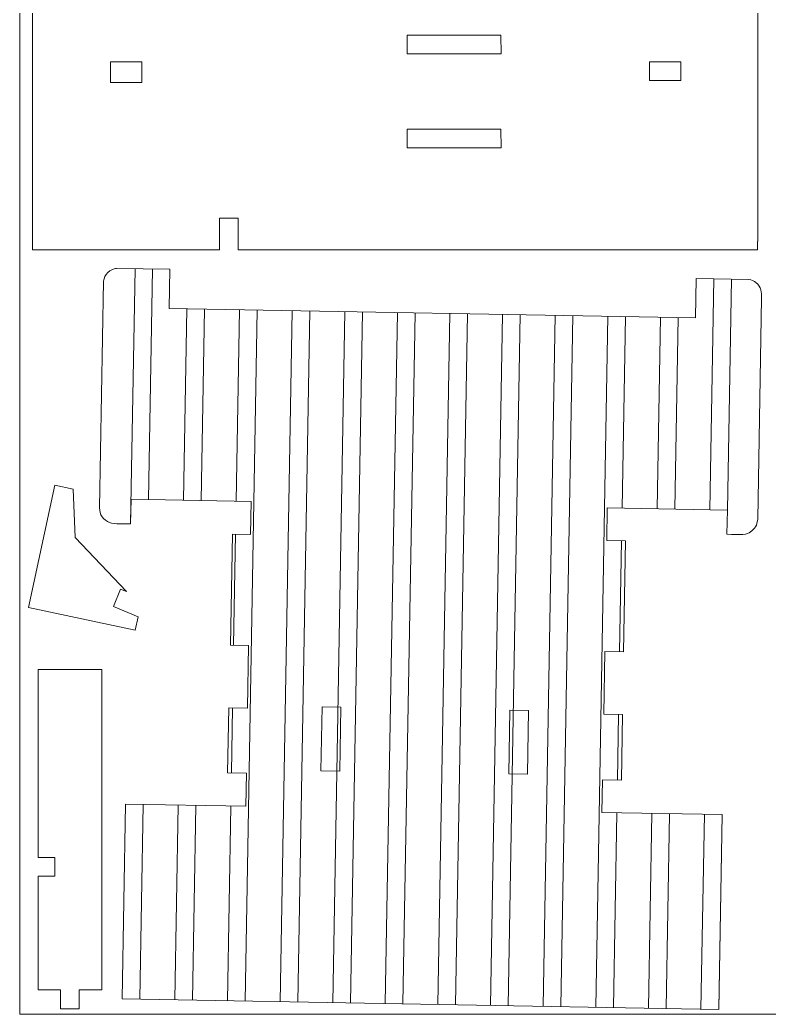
# Model space of a CAD drawing. Header units: centimetres. Extents: x -55 to 59, y -21 to 8.
# Drawn here: x -54.58 to -42.6, y -21.38 to -5.48 of the extents above; entities that cross this region are included whole.
import ezdxf

# ---------------------------------------------------------------- set-up
doc = ezdxf.new("R2010")
doc.units = ezdxf.units.CM
doc.header["$MEASUREMENT"] = 0
doc.layers.add('Camada 1', color=7, linetype='Continuous')

msp = doc.modelspace()

# ---------------------------------------------------------------- linework, layer by layer
at = {"layer": 'Camada 1', "color": 1, "lineweight": 0}
msp.add_lwpolyline([(-54.58141, -21.38276), (-33.58141, -21.38276), (-33.58141, 8.31724), (-54.58141, 8.31724), (-54.58141, -21.38276)], close=True, dxfattribs=at)
at = {"layer": 'Camada 1', "color": 3, "lineweight": 9}
for points, knots in [([(-42.7824, -9.02792), (-42.7824, -9.02792), (-42.7824, -0.20876), (-42.7824, -0.20876), (-42.7824, -0.20876), (-42.7824, -0.20876), (-51.09152, -0.20876), (-51.09152, -0.20876), (-51.09152, -0.20876), (-51.09152, -0.20876), (-51.09152, -0.71066), (-51.09152, -0.71066), (-51.09152, -0.71066), (-51.09152, -0.71066), (-51.39178, -0.71066), (-51.39178, -0.71066), (-51.39178, -0.71066), (-51.39178, -0.71066), (-51.39178, -0.20876), (-51.39178, -0.20876), (-51.39178, -0.20876), (-51.39178, -0.20876), (-54.3799, -0.20876), (-54.3799, -0.20876), (-54.3799, -0.20876), (-54.3799, -0.20876), (-54.38041, -9.15675), (-54.38041, -9.15675), (-54.38041, -9.15675), (-54.38041, -9.15675), (-51.39181, -9.15675), (-51.39181, -9.15675), (-51.39181, -9.15675), (-51.39181, -9.15675), (-51.39181, -8.65485), (-51.39181, -8.65485), (-51.39181, -8.65485), (-51.39181, -8.65485), (-51.09155, -8.65485), (-51.09155, -8.65485), (-51.09155, -8.65485), (-51.09155, -8.65485), (-51.09155, -9.15675), (-51.09155, -9.15675), (-51.09155, -9.15675), (-51.09155, -9.15675), (-42.78713, -9.15675), (-42.78713, -9.15675), (-42.78713, -9.15675), (-42.78713, -9.15675), (-42.78713, -9.02792), (-42.78713, -9.02792), (-42.78713, -9.02792), (-42.78713, -9.02792), (-42.7824, -9.02792), (-42.7824, -9.02792)], [0, 0, 0, 0, 0.06666667, 0.06666667, 0.06666667, 0.06666667, 0.13333333, 0.13333333, 0.13333333, 0.13333333, 0.2, 0.2, 0.2, 0.2, 0.26666667, 0.26666667, 0.26666667, 0.26666667, 0.33333333, 0.33333333, 0.33333333, 0.33333333, 0.4, 0.4, 0.4, 0.4, 0.46666667, 0.46666667, 0.46666667, 0.46666667, 0.53333333, 0.53333333, 0.53333333, 0.53333333, 0.6, 0.6, 0.6, 0.6, 0.66666667, 0.66666667, 0.66666667, 0.66666667, 0.73333333, 0.73333333, 0.73333333, 0.73333333, 0.8, 0.8, 0.8, 0.8, 0.86666667, 0.86666667, 0.86666667, 0.86666667, 1, 1, 1, 1]), ([(-43.40711, -21.30664), (-43.40711, -21.30664), (-43.35172, -18.19235), (-43.35172, -18.19235), (-43.35172, -18.19235), (-43.35172, -18.19235), (-45.27291, -18.1575), (-45.27291, -18.1575), (-45.27291, -18.1575), (-45.27291, -18.1575), (-45.26378, -17.63457), (-45.26378, -17.63457), (-45.26378, -17.63457), (-45.26378, -17.63457), (-44.96362, -17.63981), (-44.96362, -17.63981), (-44.96362, -17.63981), (-44.96362, -17.63981), (-44.94532, -16.59139), (-44.94532, -16.59139), (-44.94532, -16.59139), (-44.94532, -16.59139), (-45.24548, -16.58615), (-45.24548, -16.58615), (-45.24548, -16.58615), (-45.24548, -16.58615), (-45.22801, -15.58552), (-45.22801, -15.58552), (-45.22801, -15.58552), (-45.22801, -15.58552), (-44.92786, -15.59074), (-44.92786, -15.59074), (-44.92786, -15.59074), (-44.92786, -15.59074), (-44.89685, -13.81437), (-44.89685, -13.81437), (-44.89685, -13.81437), (-44.89685, -13.81437), (-45.19701, -13.80913), (-45.19701, -13.80913), (-45.19701, -13.80913), (-45.19701, -13.80913), (-45.1884, -13.28695), (-45.1884, -13.28695), (-45.1884, -13.28695), (-45.1884, -13.28695), (-43.26769, -13.32048), (-43.26769, -13.32048), (-43.26769, -13.32048), (-43.26769, -13.32048), (-43.27449, -13.70888), (-43.27449, -13.70888), (-43.27449, -13.70888), (-43.27449, -13.70888), (-43.20266, -13.71147), (-43.20266, -13.71147), (-43.20266, -13.71147), (-43.20266, -13.71147), (-43.11044, -13.71386), (-43.11044, -13.71386), (-43.11044, -13.71386), (-43.11044, -13.71386), (-43.06302, -13.71336), (-43.06302, -13.71336), (-43.06302, -13.71336), (-43.06302, -13.71336), (-43.01808, -13.71084), (-43.01808, -13.71084), (-43.01808, -13.71084), (-43.01808, -13.71084), (-42.97816, -13.70567), (-42.97816, -13.70567), (-42.97816, -13.70567), (-42.97816, -13.70567), (-42.94579, -13.69719), (-42.94579, -13.69719), (-42.94579, -13.69719), (-42.94579, -13.69719), (-42.92131, -13.68607), (-42.92131, -13.68607), (-42.92131, -13.68607), (-42.92131, -13.68607), (-42.89746, -13.67142), (-42.89746, -13.67142), (-42.89746, -13.67142), (-42.89746, -13.67142), (-42.87473, -13.65375), (-42.87473, -13.65375), (-42.87473, -13.65375), (-42.87473, -13.65375), (-42.85359, -13.63358), (-42.85359, -13.63358), (-42.85359, -13.63358), (-42.85359, -13.63358), (-42.83453, -13.61143), (-42.83453, -13.61143), (-42.83453, -13.61143), (-42.83453, -13.61143), (-42.81804, -13.58783), (-42.81804, -13.58783), (-42.81804, -13.58783), (-42.81804, -13.58783), (-42.80459, -13.56328), (-42.80459, -13.56328), (-42.80459, -13.56328), (-42.80459, -13.56328), (-42.79467, -13.5383), (-42.79467, -13.5383), (-42.79467, -13.5383), (-42.79467, -13.5383), (-42.78295, -13.46451), (-42.78295, -13.46451), (-42.78295, -13.46451), (-42.78295, -13.46451), (-42.72133, -9.93431), (-42.72133, -9.93431), (-42.72133, -9.93431), (-42.72133, -9.93431), (-42.7224, -9.86354), (-42.7224, -9.86354), (-42.7224, -9.86354), (-42.7224, -9.86354), (-42.72564, -9.83025), (-42.72564, -9.83025), (-42.72564, -9.83025), (-42.72564, -9.83025), (-42.73209, -9.79827), (-42.73209, -9.79827), (-42.73209, -9.79827), (-42.73209, -9.79827), (-42.74279, -9.76753), (-42.74279, -9.76753), (-42.74279, -9.76753), (-42.74279, -9.76753), (-42.75879, -9.73797), (-42.75879, -9.73797), (-42.75879, -9.73797), (-42.75879, -9.73797), (-42.78116, -9.70952), (-42.78116, -9.70952), (-42.78116, -9.70952), (-42.78116, -9.70952), (-42.81093, -9.68211), (-42.81093, -9.68211), (-42.81093, -9.68211), (-42.81093, -9.68211), (-42.83642, -9.6644), (-42.83642, -9.6644), (-42.83642, -9.6644), (-42.83642, -9.6644), (-42.86464, -9.64965), (-42.86464, -9.64965), (-42.86464, -9.64965), (-42.86464, -9.64965), (-42.89449, -9.63874), (-42.89449, -9.63874), (-42.89449, -9.63874), (-42.89449, -9.63874), (-42.92495, -9.63255), (-42.92495, -9.63255), (-42.92495, -9.63255), (-42.92495, -9.63255), (-43.76753, -9.61578), (-43.76753, -9.61578), (-43.76753, -9.61578), (-43.76753, -9.61578), (-43.77968, -10.24408), (-43.77968, -10.24408), (-43.77968, -10.24408), (-43.77968, -10.24408), (-52.19508, -10.09776), (-52.19508, -10.09776), (-52.19508, -10.09776), (-52.19508, -10.09776), (-52.18442, -9.46886), (-52.18442, -9.46886), (-52.18442, -9.46886), (-52.18442, -9.46886), (-53.03407, -9.45609), (-53.03407, -9.45609), (-53.03407, -9.45609), (-53.03407, -9.45609), (-53.05336, -9.45864), (-53.05336, -9.45864), (-53.05336, -9.45864), (-53.05336, -9.45864), (-53.07233, -9.46301), (-53.07233, -9.46301), (-53.07233, -9.46301), (-53.07233, -9.46301), (-53.1089, -9.47689), (-53.1089, -9.47689), (-53.1089, -9.47689), (-53.1089, -9.47689), (-53.14294, -9.49687), (-53.14294, -9.49687), (-53.14294, -9.49687), (-53.14294, -9.49687), (-53.17354, -9.52213), (-53.17354, -9.52213), (-53.17354, -9.52213), (-53.17354, -9.52213), (-53.19988, -9.55183), (-53.19988, -9.55183), (-53.19988, -9.55183), (-53.19988, -9.55183), (-53.22104, -9.58514), (-53.22104, -9.58514), (-53.22104, -9.58514), (-53.22104, -9.58514), (-53.23618, -9.62121), (-53.23618, -9.62121), (-53.23618, -9.62121), (-53.23618, -9.62121), (-53.24122, -9.64002), (-53.24122, -9.64002), (-53.24122, -9.64002), (-53.24122, -9.64002), (-53.24443, -9.65922), (-53.24443, -9.65922), (-53.24443, -9.65922), (-53.24443, -9.65922), (-53.30973, -13.28348), (-53.30973, -13.28348), (-53.30973, -13.28348), (-53.30973, -13.28348), (-53.30564, -13.32138), (-53.30564, -13.32138), (-53.30564, -13.32138), (-53.30564, -13.32138), (-53.29746, -13.35917), (-53.29746, -13.35917), (-53.29746, -13.35917), (-53.29746, -13.35917), (-53.28446, -13.39546), (-53.28446, -13.39546), (-53.28446, -13.39546), (-53.28446, -13.39546), (-53.27593, -13.4126), (-53.27593, -13.4126), (-53.27593, -13.4126), (-53.27593, -13.4126), (-53.26592, -13.42885), (-53.26592, -13.42885), (-53.26592, -13.42885), (-53.26592, -13.42885), (-53.24295, -13.45652), (-53.24295, -13.45652), (-53.24295, -13.45652), (-53.24295, -13.45652), (-53.2138, -13.48283), (-53.2138, -13.48283), (-53.2138, -13.48283), (-53.2138, -13.48283), (-53.18158, -13.50526), (-53.18158, -13.50526), (-53.18158, -13.50526), (-53.18158, -13.50526), (-53.1494, -13.52128), (-53.1494, -13.52128), (-53.1494, -13.52128), (-53.1494, -13.52128), (-53.11731, -13.52998), (-53.11731, -13.52998), (-53.11731, -13.52998), (-53.11731, -13.52998), (-53.07631, -13.53594), (-53.07631, -13.53594), (-53.07631, -13.53594), (-53.07631, -13.53594), (-53.0294, -13.53966), (-53.0294, -13.53966), (-53.0294, -13.53966), (-53.0294, -13.53966), (-52.97957, -13.54164), (-52.97957, -13.54164), (-52.97957, -13.54164), (-52.97957, -13.54164), (-52.88317, -13.54245), (-52.88317, -13.54245), (-52.88317, -13.54245), (-52.88317, -13.54245), (-52.8111, -13.54242), (-52.8111, -13.54242), (-52.8111, -13.54242), (-52.8111, -13.54242), (-52.80424, -13.14924), (-52.80424, -13.14924), (-52.80424, -13.14924), (-52.80424, -13.14924), (-50.88405, -13.18275), (-50.88405, -13.18275), (-50.88405, -13.18275), (-50.88405, -13.18275), (-50.89325, -13.7097), (-50.89325, -13.7097), (-50.89325, -13.7097), (-50.89325, -13.7097), (-51.18341, -13.70464), (-51.18341, -13.70464), (-51.18341, -13.70464), (-51.18341, -13.70464), (-51.21442, -15.48103), (-51.21442, -15.48103), (-51.21442, -15.48103), (-51.21442, -15.48103), (-50.92426, -15.48609), (-50.92426, -15.48609), (-50.92426, -15.48609), (-50.92426, -15.48609), (-50.94172, -16.48672), (-50.94172, -16.48672), (-50.94172, -16.48672), (-50.94172, -16.48672), (-51.24188, -16.48148), (-51.24188, -16.48148), (-51.24188, -16.48148), (-51.24188, -16.48148), (-51.26004, -17.52192), (-51.26004, -17.52192), (-51.26004, -17.52192), (-51.26004, -17.52192), (-50.95985, -17.52716), (-50.95985, -17.52716), (-50.95985, -17.52716), (-50.95985, -17.52716), (-50.96914, -18.05937), (-50.96914, -18.05937), (-50.96914, -18.05937), (-50.96914, -18.05937), (-52.89037, -18.02586), (-52.89037, -18.02586), (-52.89037, -18.02586), (-52.89037, -18.02586), (-52.94372, -21.14018), (-52.94372, -21.14018), (-52.94372, -21.14018), (-52.94372, -21.14018), (-43.40711, -21.30664), (-43.40711, -21.30664), (-43.40711, -21.30664), (-43.40711, -21.30664), (-43.40696, -21.2977), (-43.40696, -21.2977), (-43.40696, -21.2977), (-43.40696, -21.2977), (-43.35275, -18.19234), (-43.35275, -18.19234)], [0, 0, 0, 0, 0.01136364, 0.01136364, 0.01136364, 0.01136364, 0.02272727, 0.02272727, 0.02272727, 0.02272727, 0.03409091, 0.03409091, 0.03409091, 0.03409091, 0.04545455, 0.04545455, 0.04545455, 0.04545455, 0.05681818, 0.05681818, 0.05681818, 0.05681818, 0.06818182, 0.06818182, 0.06818182, 0.06818182, 0.07954545, 0.07954545, 0.07954545, 0.07954545, 0.09090909, 0.09090909, 0.09090909, 0.09090909, 0.10227273, 0.10227273, 0.10227273, 0.10227273, 0.11363636, 0.11363636, 0.11363636, 0.11363636, 0.125, 0.125, 0.125, 0.125, 0.13636364, 0.13636364, 0.13636364, 0.13636364, 0.14772727, 0.14772727, 0.14772727, 0.14772727, 0.15909091, 0.15909091, 0.15909091, 0.15909091, 0.17045455, 0.17045455, 0.17045455, 0.17045455, 0.18181818, 0.18181818, 0.18181818, 0.18181818, 0.19318182, 0.19318182, 0.19318182, 0.19318182, 0.20454545, 0.20454545, 0.20454545, 0.20454545, 0.21590909, 0.21590909, 0.21590909, 0.21590909, 0.22727273, 0.22727273, 0.22727273, 0.22727273, 0.23863636, 0.23863636, 0.23863636, 0.23863636, 0.25, 0.25, 0.25, 0.25, 0.26136364, 0.26136364, 0.26136364, 0.26136364, 0.27272727, 0.27272727, 0.27272727, 0.27272727, 0.28409091, 0.28409091, 0.28409091, 0.28409091, 0.29545455, 0.29545455, 0.29545455, 0.29545455, 0.30681818, 0.30681818, 0.30681818, 0.30681818, 0.31818182, 0.31818182, 0.31818182, 0.31818182, 0.32954545, 0.32954545, 0.32954545, 0.32954545, 0.34090909, 0.34090909, 0.34090909, 0.34090909, 0.35227273, 0.35227273, 0.35227273, 0.35227273, 0.36363636, 0.36363636, 0.36363636, 0.36363636, 0.375, 0.375, 0.375, 0.375, 0.38636364, 0.38636364, 0.38636364, 0.38636364, 0.39772727, 0.39772727, 0.39772727, 0.39772727, 0.40909091, 0.40909091, 0.40909091, 0.40909091, 0.42045455, 0.42045455, 0.42045455, 0.42045455, 0.43181818, 0.43181818, 0.43181818, 0.43181818, 0.44318182, 0.44318182, 0.44318182, 0.44318182, 0.45454545, 0.45454545, 0.45454545, 0.45454545, 0.46590909, 0.46590909, 0.46590909, 0.46590909, 0.47727273, 0.47727273, 0.47727273, 0.47727273, 0.48863636, 0.48863636, 0.48863636, 0.48863636, 0.5, 0.5, 0.5, 0.5, 0.51136364, 0.51136364, 0.51136364, 0.51136364, 0.52272727, 0.52272727, 0.52272727, 0.52272727, 0.53409091, 0.53409091, 0.53409091, 0.53409091, 0.54545455, 0.54545455, 0.54545455, 0.54545455, 0.55681818, 0.55681818, 0.55681818, 0.55681818, 0.56818182, 0.56818182, 0.56818182, 0.56818182, 0.57954545, 0.57954545, 0.57954545, 0.57954545, 0.59090909, 0.59090909, 0.59090909, 0.59090909, 0.60227273, 0.60227273, 0.60227273, 0.60227273, 0.61363636, 0.61363636, 0.61363636, 0.61363636, 0.625, 0.625, 0.625, 0.625, 0.63636364, 0.63636364, 0.63636364, 0.63636364, 0.64772727, 0.64772727, 0.64772727, 0.64772727, 0.65909091, 0.65909091, 0.65909091, 0.65909091, 0.67045455, 0.67045455, 0.67045455, 0.67045455, 0.68181818, 0.68181818, 0.68181818, 0.68181818, 0.69318182, 0.69318182, 0.69318182, 0.69318182, 0.70454545, 0.70454545, 0.70454545, 0.70454545, 0.71590909, 0.71590909, 0.71590909, 0.71590909, 0.72727273, 0.72727273, 0.72727273, 0.72727273, 0.73863636, 0.73863636, 0.73863636, 0.73863636, 0.75, 0.75, 0.75, 0.75, 0.76136364, 0.76136364, 0.76136364, 0.76136364, 0.77272727, 0.77272727, 0.77272727, 0.77272727, 0.78409091, 0.78409091, 0.78409091, 0.78409091, 0.79545455, 0.79545455, 0.79545455, 0.79545455, 0.80681818, 0.80681818, 0.80681818, 0.80681818, 0.81818182, 0.81818182, 0.81818182, 0.81818182, 0.82954545, 0.82954545, 0.82954545, 0.82954545, 0.84090909, 0.84090909, 0.84090909, 0.84090909, 0.85227273, 0.85227273, 0.85227273, 0.85227273, 0.86363636, 0.86363636, 0.86363636, 0.86363636, 0.875, 0.875, 0.875, 0.875, 0.88636364, 0.88636364, 0.88636364, 0.88636364, 0.89772727, 0.89772727, 0.89772727, 0.89772727, 0.90909091, 0.90909091, 0.90909091, 0.90909091, 0.92045455, 0.92045455, 0.92045455, 0.92045455, 0.93181818, 0.93181818, 0.93181818, 0.93181818, 0.94318182, 0.94318182, 0.94318182, 0.94318182, 0.95454545, 0.95454545, 0.95454545, 0.95454545, 0.96590909, 0.96590909, 0.96590909, 0.96590909, 0.97727273, 0.97727273, 0.97727273, 0.97727273, 1, 1, 1, 1]), ([(-53.08604, -14.86381), (-53.08604, -14.86381), (-52.97017, -14.58678), (-52.97017, -14.58678), (-52.97017, -14.58678), (-52.97017, -14.58678), (-52.87783, -14.62543), (-52.87783, -14.62543), (-52.87783, -14.62543), (-52.87783, -14.62543), (-53.69948, -13.75934), (-53.69948, -13.75934), (-53.69948, -13.75934), (-53.69948, -13.75934), (-53.73139, -12.98515), (-53.73139, -12.98515), (-53.73139, -12.98515), (-53.73139, -12.98515), (-54.02509, -12.92272), (-54.02509, -12.92272), (-54.02509, -12.92272), (-54.02509, -12.92272), (-54.44119, -14.88073), (-54.44119, -14.88073), (-54.44119, -14.88073), (-54.44119, -14.88073), (-52.73772, -15.24281), (-52.73772, -15.24281), (-52.73772, -15.24281), (-52.73772, -15.24281), (-52.69218, -15.02855), (-52.69218, -15.02855), (-52.69218, -15.02855), (-52.69218, -15.02855), (-53.08604, -14.86381), (-53.08604, -14.86381)], [0, 0, 0, 0, 0.1, 0.1, 0.1, 0.1, 0.2, 0.2, 0.2, 0.2, 0.3, 0.3, 0.3, 0.3, 0.4, 0.4, 0.4, 0.4, 0.5, 0.5, 0.5, 0.5, 0.6, 0.6, 0.6, 0.6, 0.7, 0.7, 0.7, 0.7, 0.8, 0.8, 0.8, 0.8, 1, 1, 1, 1]), ([(-54.29122, -19.17607), (-54.29122, -19.17607), (-54.29122, -20.99585), (-54.29122, -20.99585), (-54.29122, -20.99585), (-54.29122, -20.99585), (-53.93237, -20.99585), (-53.93237, -20.99585), (-53.93237, -20.99585), (-53.93237, -20.99585), (-53.93237, -21.29611), (-53.93237, -21.29611), (-53.93237, -21.29611), (-53.93237, -21.29611), (-53.63211, -21.29611), (-53.63211, -21.29611), (-53.63211, -21.29611), (-53.63211, -21.29611), (-53.63211, -20.99585), (-53.63211, -20.99585), (-53.63211, -20.99585), (-53.63211, -20.99585), (-53.27161, -20.99585), (-53.27161, -20.99585), (-53.27161, -20.99585), (-53.27161, -20.99585), (-53.27161, -15.86941), (-53.27161, -15.86941), (-53.27161, -15.86941), (-53.27161, -15.86941), (-54.29122, -15.86941), (-54.29122, -15.86941), (-54.29122, -15.86941), (-54.29122, -15.86941), (-54.29122, -18.87582), (-54.29122, -18.87582), (-54.29122, -18.87582), (-54.29122, -18.87582), (-54.023, -18.87582), (-54.023, -18.87582), (-54.023, -18.87582), (-54.023, -18.87582), (-54.023, -19.17607), (-54.023, -19.17607), (-54.023, -19.17607), (-54.023, -19.17607), (-54.29122, -19.17607), (-54.29122, -19.17607)], [0, 0, 0, 0, 0.07692308, 0.07692308, 0.07692308, 0.07692308, 0.15384615, 0.15384615, 0.15384615, 0.15384615, 0.23076923, 0.23076923, 0.23076923, 0.23076923, 0.30769231, 0.30769231, 0.30769231, 0.30769231, 0.38461538, 0.38461538, 0.38461538, 0.38461538, 0.46153846, 0.46153846, 0.46153846, 0.46153846, 0.53846154, 0.53846154, 0.53846154, 0.53846154, 0.61538462, 0.61538462, 0.61538462, 0.61538462, 0.69230769, 0.69230769, 0.69230769, 0.69230769, 0.76923077, 0.76923077, 0.76923077, 0.76923077, 0.84615385, 0.84615385, 0.84615385, 0.84615385, 1, 1, 1, 1])]:
    msp.add_open_spline(points, degree=3, knots=knots, dxfattribs=at)
at = {"layer": 'Camada 1', "color": 5, "lineweight": 9}
for points, knots in [([(-48.38868, -6.0253), (-48.38868, -6.0253), (-48.38874, -6.01786), (-48.38874, -6.01786), (-48.38874, -6.01786), (-48.38874, -6.01786), (-48.38874, -5.72508), (-48.38874, -5.72508), (-48.38874, -5.72508), (-48.38874, -5.72508), (-46.88805, -5.72504), (-46.88805, -5.72504), (-46.88805, -5.72504), (-46.88805, -5.72504), (-46.88744, -6.0253), (-46.88744, -6.0253), (-46.88744, -6.0253), (-46.88744, -6.0253), (-48.38868, -6.0253), (-48.38868, -6.0253)], [0, 0, 0, 0, 0.16666667, 0.16666667, 0.16666667, 0.16666667, 0.33333333, 0.33333333, 0.33333333, 0.33333333, 0.5, 0.5, 0.5, 0.5, 0.66666667, 0.66666667, 0.66666667, 0.66666667, 1, 1, 1, 1]), ([(-52.62953, -6.48455), (-52.62953, -6.48455), (-53.12997, -6.48455), (-53.12997, -6.48455), (-53.12997, -6.48455), (-53.12997, -6.48455), (-53.12997, -6.15238), (-53.12997, -6.15238), (-53.12997, -6.15238), (-53.12997, -6.15238), (-52.62953, -6.15238), (-52.62953, -6.15238), (-52.62953, -6.15238), (-52.62953, -6.15238), (-52.62953, -6.48455), (-52.62953, -6.48455)], [0, 0, 0, 0, 0.2, 0.2, 0.2, 0.2, 0.4, 0.4, 0.4, 0.4, 0.6, 0.6, 0.6, 0.6, 1, 1, 1, 1]), ([(-44.51356, -6.15238), (-44.51356, -6.15238), (-44.51356, -6.45266), (-44.51356, -6.45266), (-44.51356, -6.45266), (-44.51356, -6.45266), (-44.01311, -6.45266), (-44.01311, -6.45266), (-44.01311, -6.45266), (-44.01311, -6.45266), (-44.01311, -6.15238), (-44.01311, -6.15238), (-44.01311, -6.15238), (-44.01311, -6.15238), (-44.51356, -6.15238), (-44.51356, -6.15238)], [0, 0, 0, 0, 0.2, 0.2, 0.2, 0.2, 0.4, 0.4, 0.4, 0.4, 0.6, 0.6, 0.6, 0.6, 1, 1, 1, 1]), ([(-48.38868, -7.52662), (-48.38868, -7.52662), (-48.38874, -7.5192), (-48.38874, -7.5192), (-48.38874, -7.5192), (-48.38874, -7.5192), (-48.38874, -7.22641), (-48.38874, -7.22641), (-48.38874, -7.22641), (-48.38874, -7.22641), (-46.88805, -7.22633), (-46.88805, -7.22633), (-46.88805, -7.22633), (-46.88805, -7.22633), (-46.88744, -7.52662), (-46.88744, -7.52662), (-46.88744, -7.52662), (-46.88744, -7.52662), (-48.38868, -7.52662), (-48.38868, -7.52662)], [0, 0, 0, 0, 0.16666667, 0.16666667, 0.16666667, 0.16666667, 0.33333333, 0.33333333, 0.33333333, 0.33333333, 0.5, 0.5, 0.5, 0.5, 0.66666667, 0.66666667, 0.66666667, 0.66666667, 1, 1, 1, 1]), ([(-49.44893, -16.47181), (-49.44893, -16.47181), (-49.46679, -17.49503), (-49.46679, -17.49503), (-49.46679, -17.49503), (-49.46679, -17.49503), (-49.76732, -17.48979), (-49.76732, -17.48979), (-49.76732, -17.48979), (-49.76732, -17.48979), (-49.74946, -16.46656), (-49.74946, -16.46656), (-49.74946, -16.46656), (-49.74946, -16.46656), (-49.44893, -16.47181), (-49.44893, -16.47181)], [0, 0, 0, 0, 0.2, 0.2, 0.2, 0.2, 0.4, 0.4, 0.4, 0.4, 0.6, 0.6, 0.6, 0.6, 1, 1, 1, 1]), ([(-46.76503, -17.54219), (-46.76503, -17.54219), (-46.74717, -16.51898), (-46.74717, -16.51898), (-46.74717, -16.51898), (-46.74717, -16.51898), (-46.44695, -16.52422), (-46.44695, -16.52422), (-46.44695, -16.52422), (-46.44695, -16.52422), (-46.46481, -17.54743), (-46.46481, -17.54743), (-46.46481, -17.54743), (-46.46481, -17.54743), (-46.76503, -17.54219), (-46.76503, -17.54219)], [0, 0, 0, 0, 0.2, 0.2, 0.2, 0.2, 0.4, 0.4, 0.4, 0.4, 0.6, 0.6, 0.6, 0.6, 1, 1, 1, 1])]:
    msp.add_open_spline(points, degree=3, knots=knots, dxfattribs=at)
at = {"layer": 'Camada 1', "color": 1, "lineweight": 9}
for points in [[(-52.81186, -13.5424), (-52.81186, -13.5424), (-52.74061, -9.4606), (-52.74061, -9.4606)], [(-52.52267, -13.15415), (-52.52267, -13.15415), (-52.45829, -9.46553), (-52.45829, -9.46553)], [(-43.55056, -13.31554), (-43.55056, -13.31554), (-43.48609, -9.62214), (-43.48609, -9.62214)], [(-43.26771, -13.32048), (-43.26771, -13.32048), (-43.20324, -9.62708), (-43.20324, -9.62708)], [(-51.96415, -13.1639), (-51.96415, -13.1639), (-51.91071, -10.10271), (-51.91071, -10.10271)], [(-51.68132, -13.16884), (-51.68132, -13.16884), (-51.62789, -10.10763), (-51.62789, -10.10763)], [(-51.12278, -13.17859), (-51.12278, -13.17859), (-51.06935, -10.11733), (-51.06935, -10.11733)], [(-50.97943, -21.17447), (-50.97943, -21.17447), (-50.78651, -10.12225), (-50.78651, -10.12225)], [(-50.4209, -21.18422), (-50.4209, -21.18422), (-50.22799, -10.13197), (-50.22799, -10.13197)], [(-50.13805, -21.18915), (-50.13805, -21.18915), (-49.94513, -10.13688), (-49.94513, -10.13688)], [(-49.57952, -21.1989), (-49.57952, -21.1989), (-49.3866, -10.14658), (-49.3866, -10.14658)], [(-49.2967, -21.20384), (-49.2967, -21.20384), (-49.10378, -10.15151), (-49.10378, -10.15151)], [(-48.73816, -21.21359), (-48.73816, -21.21359), (-48.54524, -10.16123), (-48.54524, -10.16123)], [(-48.45532, -21.21852), (-48.45532, -21.21852), (-48.2624, -10.16614), (-48.2624, -10.16614)], [(-47.8968, -21.22827), (-47.8968, -21.22827), (-47.70388, -10.17586), (-47.70388, -10.17586)], [(-47.61395, -21.23321), (-47.61395, -21.23321), (-47.42103, -10.18076), (-47.42103, -10.18076)], [(-47.05543, -21.24296), (-47.05543, -21.24296), (-46.86251, -10.19048), (-46.86251, -10.19048)], [(-46.77259, -21.2479), (-46.77259, -21.2479), (-46.57967, -10.19541), (-46.57967, -10.19541)], [(-46.21405, -21.25765), (-46.21405, -21.25765), (-46.02113, -10.20511), (-46.02113, -10.20511)], [(-45.93122, -21.26258), (-45.93122, -21.26258), (-45.73829, -10.21003), (-45.73829, -10.21003)], [(-45.37269, -21.27233), (-45.37269, -21.27233), (-45.17977, -10.21975), (-45.17977, -10.21975)], [(-44.95045, -13.2911), (-44.95045, -13.2911), (-44.89692, -10.22466), (-44.89692, -10.22466)], [(-44.39192, -13.30085), (-44.39192, -13.30085), (-44.3384, -10.23437), (-44.3384, -10.23437)], [(-44.1091, -13.30579), (-44.1091, -13.30579), (-44.05557, -10.23929), (-44.05557, -10.23929)], [(-51.16299, -15.48192), (-51.16299, -15.48192), (-51.13198, -13.70554), (-51.13198, -13.70554)], [(-44.99057, -15.58964), (-44.99057, -15.58964), (-44.95956, -13.81328), (-44.95956, -13.81328)], [(-51.19862, -17.52299), (-51.19862, -17.52299), (-51.18046, -16.48255), (-51.18046, -16.48255)], [(-45.02633, -17.63871), (-45.02633, -17.63871), (-45.00803, -16.59029), (-45.00803, -16.59029)], [(-52.66215, -21.14509), (-52.66215, -21.14509), (-52.60779, -18.03079), (-52.60779, -18.03079)], [(-52.10363, -21.15484), (-52.10363, -21.15484), (-52.04927, -18.04053), (-52.04927, -18.04053)], [(-51.8208, -21.15978), (-51.8208, -21.15978), (-51.76644, -18.04546), (-51.76644, -18.04546)], [(-51.26227, -21.16953), (-51.26227, -21.16953), (-51.20791, -18.0552), (-51.20791, -18.0552)], [(-45.08985, -21.27727), (-45.08985, -21.27727), (-45.03547, -18.1618), (-45.03547, -18.1618)], [(-44.53132, -21.28702), (-44.53132, -21.28702), (-44.47695, -18.17194), (-44.47695, -18.17194)], [(-44.24849, -21.29196), (-44.24849, -21.29196), (-44.19412, -18.17707), (-44.19412, -18.17707)], [(-43.68996, -21.3017), (-43.68996, -21.3017), (-43.6356, -18.18721), (-43.6356, -18.18721)]]:
    msp.add_open_spline(points, degree=3, dxfattribs=at)

doc.saveas('drawing.dxf')
